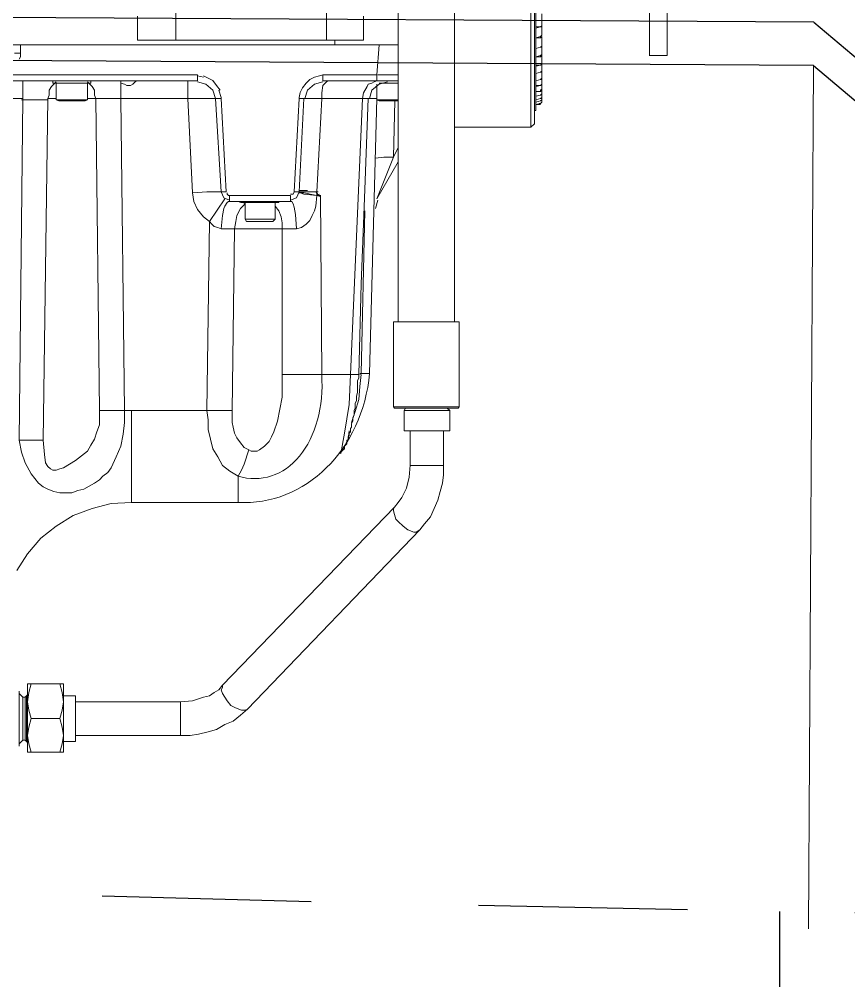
# Model space of a CAD drawing. Header units: inches. Extents: x 11 to 128, y 20 to 108.
# Drawn here: x 31.609 to 32.105, y 81.83 to 82.405 of the extents above; entities that cross this region are included whole.
import ezdxf

# ---------------------------------------------------------------- set-up
doc = ezdxf.new("R2010")
doc.units = ezdxf.units.IN
doc.header["$MEASUREMENT"] = 0
doc.linetypes.add('HIDDEN2', pattern=[0.1875, 0.125, -0.0625])
doc.layers.add('1', color=255, linetype='Continuous')
doc.layers.add('Floor', color=3, linetype='Continuous')
doc.layers.add('Dim', color=6, linetype='Continuous', lineweight=13)

# ---------------------------------------------------------------- blocks, each defined once
blk = doc.blocks.new('5')
at = {"layer": '1', "lineweight": 9}
for p, q in [((226.84724, -22.21017), (226.84724, -22.10285)), ((226.84916, -22.10287), (226.84916, -22.20827)), ((226.84979, -22.20127), (226.84979, -22.10287)), ((226.91013, -22.13397), (226.91013, -22.17209)), ((226.91013, -22.17208), (226.91013, -22.13397)), ((226.91964, -22.17208), (226.91964, -22.13397)), ((226.91964, -22.13397), (226.91964, -22.17209)), ((226.65865, -22.16381), (226.65865, -22.14859)), ((226.73865, -22.16381), (226.73865, -22.14859)), ((226.77675, -22.14794), (226.77675, -22.31365)), ((226.80659, -22.14794), (226.80659, -22.31365)), ((226.6383, -22.15112), (226.6383, -22.16381)), ((226.75833, -22.15112), (226.75833, -22.16381)), ((226.85297, -22.15619), (226.85297, -22.14985)), ((226.84979, -22.15747), (226.85233, -22.15682)), ((226.85233, -22.15682), (226.84979, -22.15682)), ((226.85297, -22.1562), (226.85233, -22.15683)), ((226.85233, -22.15683), (226.85233, -22.15683)), ((226.85233, -22.15683), (226.85233, -22.15683)), ((226.85233, -22.15683), (226.85297, -22.15683)), ((226.85233, -22.15683), (226.85233, -22.15683)), ((226.85297, -22.16127), (226.85297, -22.15619)), ((226.85297, -22.15683), (226.85297, -22.15619)), ((226.6383, -22.16381), (226.75833, -22.16381)), ((226.74309, -22.16382), (226.74309, -22.16637)), ((226.84979, -22.16255), (226.85233, -22.16192)), ((226.85233, -22.16255), (226.84979, -22.16255)), ((226.85233, -22.1619), (226.85297, -22.16127)), ((226.85233, -22.16191), (226.85233, -22.16191)), ((226.85233, -22.16192), (226.85233, -22.16255)), ((226.85233, -22.16255), (226.85297, -22.16192)), ((226.85233, -22.16255), (226.85233, -22.16255)), ((226.85297, -22.16191), (226.85297, -22.16701)), ((226.85297, -22.16191), (226.85297, -22.16191)), ((226.74309, -22.16637), (226.2052, -22.16637)), ((226.57607, -22.17079), (226.57607, -22.16637)), ((226.57607, -22.16637), (226.77675, -22.16637)), ((226.7666, -22.16636), (226.76531, -22.18224)), ((226.84979, -22.16825), (226.85233, -22.16764)), ((226.85233, -22.16764), (226.84979, -22.16825)), ((226.85297, -22.167), (226.85233, -22.16764)), ((226.85233, -22.16763), (226.85233, -22.16763)), ((226.85233, -22.16763), (226.85233, -22.16763)), ((226.85233, -22.16763), (226.85297, -22.16763)), ((226.85233, -22.16763), (226.85233, -22.16763)), ((226.85297, -22.16763), (226.85297, -22.167)), ((226.85297, -22.16701), (226.85297, -22.17142)), ((226.57607, -22.1708), (226.57288, -22.1708)), ((226.57542, -22.17397), (226.57607, -22.1727)), ((226.57607, -22.1727), (226.57607, -22.1708)), ((226.84979, -22.17271), (226.85233, -22.17207)), ((226.85233, -22.17271), (226.84979, -22.17271)), ((226.85297, -22.17142), (226.85233, -22.17207)), ((226.85233, -22.17207), (226.85233, -22.17271)), ((226.85233, -22.17271), (226.85297, -22.17207)), ((226.85233, -22.17208), (226.85233, -22.17208)), ((226.85233, -22.17271), (226.85233, -22.17271)), ((226.85297, -22.17142), (226.85297, -22.1765)), ((226.85297, -22.17207), (226.85297, -22.17142)), ((226.91964, -22.17208), (226.91012, -22.17208)), ((226.91012, -22.17208), (226.91964, -22.17208)), ((226.84979, -22.17778), (226.85233, -22.17715)), ((226.85233, -22.17715), (226.84979, -22.17715)), ((226.85233, -22.17714), (226.85297, -22.17651)), ((226.85297, -22.17651), (226.85233, -22.17714)), ((226.85233, -22.17714), (226.85233, -22.17714)), ((226.85233, -22.17714), (226.85233, -22.17714)), ((226.85233, -22.17714), (226.85233, -22.17714)), ((226.85297, -22.1765), (226.85297, -22.18033)), ((226.85297, -22.17651), (226.85297, -22.17651)), ((226.67006, -22.18224), (226.56909, -22.18224)), ((226.67006, -22.18225), (226.67006, -22.18541)), ((226.67324, -22.1835), (226.67007, -22.18287)), ((226.67577, -22.18414), (226.67325, -22.18287)), ((226.67831, -22.1854), (226.67577, -22.18414)), ((226.72977, -22.18477), (226.72787, -22.18666)), ((226.73231, -22.1835), (226.72977, -22.18477)), ((226.73485, -22.18287), (226.73231, -22.1835)), ((226.73675, -22.18224), (226.73485, -22.18287)), ((226.76531, -22.18224), (226.73675, -22.18224)), ((226.73675, -22.18541), (226.73675, -22.18225)), ((226.76531, -22.18541), (226.76531, -22.18225)), ((226.76596, -22.18224), (226.77674, -22.18224)), ((226.84979, -22.18158), (226.85233, -22.18095)), ((226.85233, -22.18095), (226.84979, -22.18158)), ((226.84979, -22.18541), (226.85233, -22.18478)), ((226.85233, -22.18478), (226.84979, -22.18541)), ((226.85297, -22.18033), (226.85233, -22.18095)), ((226.85233, -22.18095), (226.85233, -22.18095)), ((226.85233, -22.18095), (226.85233, -22.18095)), ((226.85233, -22.18095), (226.85297, -22.18095)), ((226.85233, -22.18095), (226.85233, -22.18095)), ((226.85297, -22.18414), (226.85233, -22.18478)), ((226.85233, -22.18477), (226.85233, -22.18477)), ((226.85233, -22.18477), (226.85233, -22.18477)), ((226.85233, -22.18477), (226.85297, -22.18477)), ((226.85233, -22.18477), (226.85233, -22.18477)), ((226.85297, -22.18033), (226.85297, -22.18415)), ((226.85297, -22.18095), (226.85297, -22.18034)), ((226.85297, -22.18477), (226.85297, -22.18414)), ((226.85297, -22.18414), (226.85297, -22.18414)), ((226.85297, -22.18415), (226.85297, -22.18668)), ((226.67006, -22.18541), (226.56909, -22.18541)), ((226.57734, -22.18541), (226.57734, -22.19494)), ((226.59257, -22.18859), (226.5913, -22.19048)), ((226.59385, -22.18732), (226.59257, -22.18859)), ((226.59321, -22.18541), (226.59258, -22.18541)), ((226.59321, -22.18541), (226.59321, -22.18667)), ((226.59321, -22.18541), (226.59321, -22.18541)), ((226.59321, -22.18667), (226.61353, -22.18667)), ((226.59512, -22.18604), (226.59385, -22.18732)), ((226.59512, -22.19557), (226.59512, -22.18667)), ((226.59512, -22.18667), (226.59512, -22.19557)), ((226.61163, -22.18604), (226.6129, -22.18732)), ((226.61163, -22.19557), (226.61163, -22.18667)), ((226.61163, -22.18667), (226.61163, -22.19557)), ((226.6129, -22.18732), (226.61419, -22.18859)), ((226.61353, -22.18667), (226.61353, -22.18541)), ((226.61353, -22.18541), (226.61353, -22.18541)), ((226.61419, -22.18541), (226.61353, -22.18541)), ((226.61419, -22.18859), (226.61544, -22.19048)), ((226.6294, -22.18541), (226.6294, -22.18667)), ((226.6294, -22.18667), (226.6294, -22.19494)), ((226.63131, -22.18731), (226.62941, -22.18667)), ((226.6326, -22.18794), (226.63131, -22.18731)), ((226.6345, -22.18794), (226.6326, -22.18794)), ((226.63577, -22.18731), (226.6345, -22.18794)), ((226.63704, -22.18604), (226.63577, -22.18731)), ((226.63766, -22.18541), (226.63704, -22.18604)), ((226.66498, -22.18541), (226.66498, -22.19494)), ((226.67452, -22.18731), (226.67006, -22.18604)), ((226.67831, -22.19049), (226.67452, -22.18731)), ((226.68023, -22.18793), (226.67831, -22.1854)), ((226.68213, -22.19048), (226.68023, -22.18793)), ((226.72595, -22.18922), (226.72468, -22.19177)), ((226.72787, -22.18666), (226.72595, -22.18922)), ((226.73231, -22.18732), (226.72849, -22.19048)), ((226.73675, -22.18604), (226.73231, -22.18732)), ((226.73611, -22.19178), (226.73676, -22.18794)), ((226.77675, -22.18541), (226.73675, -22.18541)), ((226.73676, -22.18794), (226.73866, -22.18604)), ((226.73866, -22.18604), (226.7393, -22.18541)), ((226.7393, -22.18541), (226.73993, -22.18541)), ((226.76025, -22.18857), (226.75833, -22.19178)), ((226.76085, -22.18731), (226.76025, -22.18857)), ((226.76277, -22.18668), (226.76085, -22.18731)), ((226.76404, -22.18604), (226.76277, -22.18668)), ((226.7666, -22.18732), (226.76278, -22.19048)), ((226.76531, -22.18541), (226.76404, -22.18604)), ((226.76531, -22.19557), (226.76531, -22.18731)), ((226.76531, -22.18731), (226.76531, -22.19557)), ((226.76659, -22.18541), (226.76597, -22.18541)), ((226.76659, -22.18667), (226.77675, -22.18667)), ((226.77104, -22.18604), (226.7666, -22.18732)), ((226.84979, -22.18858), (226.85233, -22.18795)), ((226.85233, -22.18795), (226.84979, -22.18795)), ((226.85233, -22.18794), (226.85297, -22.18731)), ((226.85297, -22.18731), (226.85233, -22.18794)), ((226.85233, -22.18794), (226.85233, -22.18794)), ((226.85233, -22.18794), (226.85233, -22.18794)), ((226.85233, -22.18794), (226.85233, -22.18794)), ((226.85297, -22.18987), (226.85233, -22.19048)), ((226.85297, -22.18667), (226.85297, -22.18731)), ((226.85297, -22.18731), (226.85297, -22.18986)), ((226.85297, -22.18731), (226.85297, -22.18731)), ((226.85297, -22.18986), (226.85297, -22.19239)), ((226.57734, -22.19494), (226.56971, -22.19494)), ((226.57542, -22.37655), (226.57734, -22.19494)), ((226.59068, -22.19494), (226.58812, -22.37655)), ((226.5913, -22.19303), (226.59068, -22.19493)), ((226.59512, -22.19494), (226.59068, -22.19494)), ((226.5913, -22.19048), (226.5913, -22.19303)), ((226.61607, -22.19494), (226.61163, -22.19494)), ((226.61544, -22.19048), (226.61544, -22.19303)), ((226.61544, -22.19303), (226.61607, -22.19493)), ((226.6294, -22.19494), (226.61606, -22.19494)), ((226.61799, -22.36067), (226.61607, -22.19494)), ((226.66498, -22.19494), (226.6294, -22.19494)), ((226.63132, -22.36067), (226.6294, -22.19494)), ((226.66752, -22.24505), (226.66498, -22.19494)), ((226.6796, -22.19494), (226.66499, -22.19494)), ((226.6796, -22.19494), (226.67831, -22.19049)), ((226.68275, -22.19494), (226.6796, -22.19494)), ((226.68276, -22.24444), (226.67961, -22.19494)), ((226.68276, -22.1943), (226.6815, -22.19049)), ((226.68531, -22.24444), (226.68275, -22.19494)), ((226.68276, -22.19494), (226.68276, -22.19431)), ((226.72405, -22.19494), (226.72152, -22.24444)), ((226.72468, -22.19177), (226.72405, -22.1943)), ((226.72405, -22.1943), (226.72405, -22.19493)), ((226.72657, -22.19494), (226.72405, -22.24444)), ((226.72657, -22.19494), (226.72405, -22.19494)), ((226.73612, -22.19494), (226.72657, -22.19494)), ((226.72849, -22.19048), (226.72721, -22.19493)), ((226.73611, -22.19494), (226.73357, -22.24444)), ((226.73611, -22.19494), (226.73611, -22.19178)), ((226.7577, -22.19494), (226.73611, -22.19494)), ((226.75135, -22.34162), (226.7577, -22.19494)), ((226.75833, -22.19178), (226.7577, -22.19494)), ((226.7577, -22.19494), (226.75962, -22.19494)), ((226.75898, -22.24318), (226.76085, -22.19493)), ((226.75962, -22.19494), (226.76025, -22.19494)), ((226.76025, -22.19494), (226.76085, -22.19494)), ((226.76531, -22.19494), (226.76087, -22.19494)), ((226.76278, -22.19048), (226.76151, -22.19493)), ((226.76151, -22.34096), (226.76531, -22.19494)), ((226.84979, -22.19111), (226.85233, -22.19111)), ((226.85233, -22.19111), (226.84979, -22.19111)), ((226.84979, -22.19367), (226.85233, -22.19302)), ((226.85233, -22.19302), (226.84979, -22.19367)), ((226.84979, -22.19557), (226.85233, -22.19494)), ((226.85233, -22.19494), (226.84979, -22.19557)), ((226.85233, -22.19111), (226.85297, -22.19048)), ((226.85233, -22.19048), (226.85233, -22.19111)), ((226.85233, -22.19111), (226.85233, -22.19111)), ((226.85233, -22.19111), (226.85233, -22.19111)), ((226.85233, -22.19303), (226.85297, -22.19239)), ((226.85297, -22.1924), (226.85233, -22.19303)), ((226.85233, -22.19303), (226.85233, -22.19303)), ((226.85233, -22.19303), (226.85233, -22.19303)), ((226.85233, -22.19303), (226.85233, -22.19303)), ((226.85297, -22.1943), (226.85233, -22.19493)), ((226.85233, -22.19494), (226.85233, -22.19494)), ((226.85233, -22.19494), (226.85233, -22.19494)), ((226.85233, -22.19494), (226.85297, -22.19494)), ((226.85233, -22.19494), (226.85233, -22.19494)), ((226.85297, -22.19239), (226.85297, -22.19431)), ((226.85297, -22.1924), (226.85297, -22.1924)), ((226.85297, -22.1943), (226.85297, -22.1943)), ((226.85297, -22.19431), (226.85297, -22.19558)), ((226.59067, -22.19557), (226.57671, -22.19557)), ((226.59639, -22.19619), (226.59512, -22.19556)), ((226.61163, -22.19557), (226.59512, -22.19557)), ((226.61036, -22.19619), (226.59639, -22.19619)), ((226.61163, -22.19556), (226.61036, -22.19619)), ((226.76659, -22.19619), (226.7653, -22.19556)), ((226.77675, -22.19557), (226.76531, -22.19557)), ((226.77675, -22.19619), (226.7666, -22.19619)), ((226.77421, -22.22604), (226.77486, -22.19619)), ((226.84979, -22.19682), (226.85233, -22.19619)), ((226.85233, -22.19619), (226.84979, -22.19682)), ((226.84979, -22.19811), (226.85233, -22.19748)), ((226.85233, -22.19811), (226.84979, -22.19811)), ((226.85169, -22.19747), (226.85233, -22.19747)), ((226.85297, -22.19557), (226.85233, -22.1962)), ((226.85233, -22.19619), (226.85233, -22.19619)), ((226.85233, -22.19619), (226.85233, -22.19619)), ((226.85297, -22.19682), (226.85233, -22.19748)), ((226.85297, -22.19683), (226.85233, -22.19748)), ((226.85233, -22.19747), (226.85233, -22.19747)), ((226.85297, -22.19558), (226.85297, -22.19619)), ((226.85297, -22.19619), (226.85297, -22.19683)), ((226.84916, -22.20127), (226.84979, -22.20127)), ((226.80659, -22.21017), (226.84724, -22.21017)), ((226.84916, -22.20827), (226.84724, -22.21017)), ((226.77675, -22.22095), (226.77421, -22.22603)), ((226.76468, -22.22667), (226.76914, -22.22604)), ((226.76531, -22.24825), (226.77421, -22.22604)), ((226.77675, -22.22859), (226.76531, -22.24826)), ((226.76914, -22.22604), (226.77422, -22.22604)), ((226.66752, -22.24505), (226.67513, -22.24444)), ((226.66817, -22.24954), (226.66752, -22.24505)), ((226.67513, -22.24444), (226.68276, -22.24444)), ((226.68403, -22.2476), (226.68276, -22.24444)), ((226.68276, -22.24444), (226.68532, -22.24444)), ((226.68595, -22.24572), (226.68595, -22.24505)), ((226.68658, -22.24635), (226.68595, -22.24572)), ((226.6872, -22.24635), (226.68658, -22.24635)), ((226.6872, -22.24954), (226.6872, -22.24636)), ((226.7196, -22.24635), (226.68721, -22.24635)), ((226.72023, -22.24572), (226.7196, -22.24572)), ((226.7196, -22.24636), (226.7196, -22.24954)), ((226.72087, -22.24572), (226.72023, -22.24572)), ((226.72152, -22.24444), (226.72087, -22.24572)), ((226.72405, -22.24444), (226.72152, -22.24444)), ((226.72275, -22.2476), (226.72404, -22.24444)), ((226.72849, -22.2438), (226.72405, -22.2438)), ((226.72849, -22.24444), (226.72405, -22.24444)), ((226.72405, -22.24506), (226.72467, -22.24506)), ((226.72657, -22.24506), (226.72405, -22.24506)), ((226.72405, -22.24506), (226.72405, -22.24506)), ((226.72467, -22.24506), (226.72657, -22.24571)), ((226.73357, -22.24636), (226.72657, -22.24506)), ((226.72657, -22.24571), (226.73357, -22.24636)), ((226.73357, -22.24444), (226.7285, -22.24444)), ((226.7342, -22.24444), (226.72912, -22.24444)), ((226.73485, -22.24699), (226.73294, -22.24444)), ((226.73357, -22.24635), (226.73294, -22.25207)), ((226.73357, -22.24572), (226.73357, -22.24443)), ((226.73357, -22.24444), (226.73357, -22.24444)), ((226.73486, -22.24572), (226.73357, -22.24635)), ((226.73357, -22.24635), (226.73357, -22.24572)), ((226.73357, -22.24635), (226.73357, -22.24635)), ((226.73548, -22.24635), (226.73357, -22.24635)), ((226.73611, -22.34161), (226.73549, -22.24634)), ((226.75708, -22.29333), (226.75898, -22.24318)), ((226.67007, -22.25394), (226.66817, -22.24954)), ((226.68466, -22.24825), (226.67642, -22.26033)), ((226.6872, -22.24889), (226.68403, -22.2476)), ((226.68466, -22.25207), (226.68595, -22.25016)), ((226.68595, -22.25016), (226.68658, -22.24954)), ((226.68658, -22.24954), (226.6872, -22.24954)), ((226.70119, -22.24954), (226.68721, -22.24954)), ((226.68721, -22.24954), (226.7196, -22.24954)), ((226.69293, -22.25016), (226.69229, -22.24955)), ((226.69293, -22.24954), (226.69356, -22.25016)), ((226.69294, -22.25333), (226.69546, -22.25078)), ((226.69356, -22.24955), (226.69356, -22.25016)), ((226.69356, -22.25016), (226.71324, -22.25016)), ((226.69546, -22.25078), (226.69421, -22.25017)), ((226.69546, -22.25908), (226.69546, -22.25016)), ((226.69546, -22.25016), (226.69546, -22.25908)), ((226.70309, -22.24954), (226.70119, -22.24954)), ((226.70562, -22.24954), (226.70309, -22.24954)), ((226.7196, -22.24954), (226.70562, -22.24954)), ((226.71134, -22.25908), (226.71134, -22.25016)), ((226.71134, -22.25016), (226.71134, -22.25908)), ((226.71134, -22.25016), (226.71199, -22.25016)), ((226.71324, -22.24954), (226.71387, -22.24954)), ((226.71453, -22.24954), (226.71324, -22.24954)), ((226.71324, -22.25016), (226.71324, -22.24955)), ((226.7196, -22.24889), (226.72275, -22.2476)), ((226.7196, -22.24954), (226.72023, -22.24954)), ((226.72023, -22.24954), (226.72087, -22.25079)), ((226.72087, -22.25079), (226.72152, -22.25271)), ((226.76596, -22.24889), (226.76467, -22.25333)), ((226.67324, -22.25778), (226.67007, -22.25394)), ((226.68341, -22.25711), (226.68403, -22.25334)), ((226.68403, -22.25334), (226.68466, -22.25207)), ((226.69102, -22.25713), (226.69294, -22.25333)), ((226.71134, -22.25208), (226.71324, -22.25458)), ((226.71324, -22.25458), (226.71453, -22.25779)), ((226.72152, -22.25271), (226.72213, -22.2565)), ((226.72213, -22.2565), (226.72275, -22.26411)), ((226.73231, -22.2546), (226.73104, -22.25713)), ((226.73294, -22.25207), (226.73231, -22.2546)), ((226.75897, -22.25459), (226.75708, -22.34098)), ((226.67642, -22.26033), (226.67324, -22.25778)), ((226.67513, -22.36067), (226.67642, -22.26033)), ((226.67767, -22.26161), (226.67642, -22.26033)), ((226.67894, -22.26285), (226.67767, -22.26161)), ((226.68276, -22.26411), (226.68341, -22.25711)), ((226.68975, -22.26412), (226.6904, -22.26033)), ((226.6904, -22.26033), (226.69102, -22.25713)), ((226.71134, -22.25908), (226.69546, -22.25908)), ((226.69609, -22.26033), (226.69547, -22.25907)), ((226.71008, -22.26033), (226.6961, -22.26033)), ((226.71134, -22.25907), (226.71008, -22.26033)), ((226.71453, -22.25779), (226.71516, -22.26095)), ((226.71516, -22.26095), (226.71516, -22.26411)), ((226.72785, -22.26162), (226.72531, -22.26349)), ((226.72975, -22.2597), (226.72785, -22.26162)), ((226.73104, -22.25713), (226.72975, -22.2597)), ((226.68084, -22.26351), (226.67894, -22.26285)), ((226.68276, -22.26412), (226.68084, -22.26351)), ((226.68976, -22.26412), (226.68276, -22.26412)), ((226.68849, -22.36067), (226.68976, -22.26412)), ((226.71516, -22.26412), (226.68976, -22.26412)), ((226.72276, -22.26412), (226.71515, -22.26412)), ((226.71516, -22.34161), (226.71516, -22.26412)), ((226.72531, -22.26349), (226.72277, -22.26412)), ((226.75581, -22.34161), (226.75708, -22.29333)), ((226.80914, -22.31365), (226.7742, -22.31365)), ((226.77421, -22.35876), (226.77421, -22.31364)), ((226.77485, -22.31365), (226.77421, -22.31365)), ((226.80851, -22.31365), (226.77485, -22.31365)), ((226.80914, -22.31365), (226.80851, -22.31365)), ((226.80914, -22.31364), (226.80914, -22.35876)), ((226.71515, -22.34161), (226.71515, -22.34798)), ((226.73611, -22.34161), (226.71516, -22.34161)), ((226.73611, -22.34162), (226.75135, -22.34162)), ((226.75134, -22.34161), (226.75072, -22.3575)), ((226.75135, -22.34161), (226.75581, -22.34161)), ((226.7558, -22.34349), (226.7558, -22.34161)), ((226.75643, -22.34797), (226.75708, -22.34161)), ((226.75644, -22.34161), (226.75644, -22.34097)), ((226.75644, -22.34097), (226.75962, -22.34097)), ((226.75962, -22.34097), (226.76152, -22.34097)), ((226.71515, -22.34798), (226.71515, -22.35365)), ((226.75515, -22.34666), (226.75515, -22.34481)), ((226.75515, -22.34797), (226.75515, -22.34666)), ((226.75515, -22.34984), (226.75515, -22.34797)), ((226.75516, -22.3448), (226.7558, -22.34349)), ((226.75581, -22.35495), (226.75643, -22.34797)), ((226.71515, -22.35365), (226.71388, -22.36001)), ((226.75453, -22.35303), (226.75515, -22.35115)), ((226.75453, -22.35433), (226.75453, -22.35303)), ((226.75515, -22.35115), (226.75515, -22.34984)), ((226.75072, -22.3575), (226.74819, -22.37272)), ((226.75388, -22.35684), (226.75453, -22.35558)), ((226.75388, -22.35811), (226.75388, -22.35684)), ((226.75388, -22.35939), (226.75388, -22.35811)), ((226.75389, -22.3613), (226.75581, -22.35495)), ((226.75453, -22.35558), (226.75453, -22.35433)), ((226.80914, -22.35876), (226.7742, -22.35876)), ((226.77485, -22.35939), (226.77421, -22.35876)), ((226.80914, -22.35876), (226.80851, -22.35939)), ((226.61798, -22.36067), (226.63132, -22.36067)), ((226.61799, -22.36447), (226.61799, -22.36067)), ((226.63513, -22.36067), (226.63131, -22.36067)), ((226.63132, -22.36703), (226.63132, -22.36067)), ((226.63513, -22.40955), (226.63513, -22.36067)), ((226.63513, -22.36067), (226.67513, -22.36067)), ((226.67513, -22.36067), (226.68849, -22.36067)), ((226.67514, -22.36067), (226.67576, -22.36573)), ((226.68849, -22.36703), (226.68849, -22.36067)), ((226.71388, -22.36001), (226.71261, -22.36638)), ((226.75197, -22.36703), (226.75389, -22.3613)), ((226.75263, -22.36447), (226.75326, -22.36319)), ((226.75326, -22.36066), (226.75388, -22.35939)), ((226.75326, -22.36194), (226.75326, -22.36066)), ((226.75326, -22.36319), (226.75326, -22.36194)), ((226.80851, -22.35939), (226.77485, -22.35939)), ((226.78057, -22.35939), (226.77993, -22.36068)), ((226.77993, -22.36066), (226.77993, -22.37146)), ((226.80407, -22.36067), (226.77993, -22.36067)), ((226.80278, -22.35939), (226.80407, -22.36068)), ((226.80407, -22.37146), (226.80407, -22.36066)), ((226.61672, -22.3721), (226.61799, -22.36828)), ((226.61799, -22.36828), (226.61799, -22.36447)), ((226.63069, -22.37336), (226.63132, -22.36703)), ((226.67576, -22.36573), (226.67576, -22.37081)), ((226.68909, -22.36954), (226.68849, -22.36703)), ((226.71261, -22.36638), (226.71071, -22.37209)), ((226.75197, -22.36764), (226.75263, -22.36638)), ((226.75197, -22.36828), (226.75197, -22.36764)), ((226.75197, -22.36954), (226.75197, -22.36828)), ((226.75263, -22.36574), (226.75263, -22.36447)), ((226.75263, -22.36637), (226.75263, -22.36574)), ((226.61544, -22.37589), (226.61672, -22.3721)), ((226.6294, -22.3797), (226.63069, -22.37336)), ((226.67576, -22.37081), (226.67705, -22.37591)), ((226.68976, -22.3727), (226.68909, -22.36954)), ((226.69101, -22.37525), (226.68976, -22.3727)), ((226.71071, -22.37209), (226.70942, -22.37464)), ((226.74819, -22.37272), (226.74628, -22.38351)), ((226.75071, -22.37146), (226.75009, -22.3759)), ((226.75009, -22.37464), (226.75072, -22.37401)), ((226.75072, -22.3727), (226.75134, -22.37209)), ((226.75072, -22.37336), (226.75072, -22.3727)), ((226.75072, -22.37401), (226.75072, -22.37336)), ((226.75134, -22.3702), (226.75197, -22.36954)), ((226.75134, -22.37146), (226.75134, -22.3702)), ((226.75134, -22.37209), (226.75134, -22.37146)), ((226.77993, -22.37146), (226.80407, -22.37146)), ((226.7831, -22.37146), (226.7831, -22.38986)), ((226.80088, -22.38986), (226.80088, -22.37146)), ((226.58813, -22.37654), (226.57543, -22.37654)), ((226.57543, -22.37654), (226.5767, -22.38289)), ((226.58812, -22.37655), (226.58878, -22.38418)), ((226.61163, -22.38224), (226.61353, -22.37908)), ((226.61353, -22.37908), (226.61544, -22.37589)), ((226.67705, -22.37591), (226.67831, -22.38101)), ((226.69293, -22.37783), (226.69101, -22.37525)), ((226.69482, -22.38036), (226.69293, -22.37783)), ((226.70817, -22.37717), (226.70562, -22.3797)), ((226.70942, -22.37464), (226.70817, -22.37717)), ((226.75009, -22.3759), (226.74819, -22.37972)), ((226.74819, -22.3797), (226.74881, -22.37907)), ((226.74881, -22.37907), (226.74944, -22.37846)), ((226.74944, -22.37717), (226.74944, -22.37654)), ((226.74944, -22.37782), (226.74944, -22.37717)), ((226.74944, -22.37846), (226.74944, -22.37782)), ((226.74945, -22.37654), (226.75009, -22.37654)), ((226.75009, -22.37525), (226.75009, -22.37464)), ((226.75009, -22.37591), (226.75009, -22.37525)), ((226.75009, -22.37654), (226.75009, -22.37591)), ((226.5767, -22.38289), (226.57862, -22.3886)), ((226.58878, -22.38418), (226.58941, -22.3886)), ((226.60844, -22.38479), (226.61163, -22.38224)), ((226.62688, -22.38542), (226.6294, -22.3797)), ((226.67831, -22.38101), (226.68085, -22.38542)), ((226.69739, -22.38162), (226.69482, -22.38036)), ((226.69738, -22.38163), (226.69484, -22.38924)), ((226.69864, -22.38225), (226.69739, -22.38162)), ((226.70054, -22.38225), (226.69864, -22.38225)), ((226.70183, -22.38225), (226.70054, -22.38225)), ((226.7031, -22.38162), (226.70183, -22.38225)), ((226.70562, -22.3797), (226.7031, -22.38162)), ((226.74564, -22.38352), (226.74818, -22.3797)), ((226.74627, -22.38289), (226.7469, -22.38223)), ((226.74627, -22.38352), (226.74627, -22.38289)), ((226.7469, -22.38223), (226.74752, -22.38162)), ((226.74752, -22.38162), (226.74819, -22.38101)), ((226.74819, -22.38101), (226.74819, -22.3797)), ((226.57862, -22.3886), (226.58179, -22.39433)), ((226.58941, -22.3886), (226.59068, -22.39052)), ((226.59893, -22.39116), (226.6021, -22.38924)), ((226.6021, -22.38924), (226.60529, -22.38734)), ((226.60529, -22.38734), (226.60844, -22.38479)), ((226.62433, -22.39115), (226.62688, -22.38542)), ((226.68085, -22.38542), (226.68341, -22.38987)), ((226.69484, -22.38924), (226.69356, -22.39242)), ((226.58179, -22.39433), (226.58369, -22.39688)), ((226.59068, -22.39052), (226.59195, -22.39177)), ((226.59195, -22.39177), (226.5932, -22.39242)), ((226.5932, -22.39242), (226.59512, -22.39242)), ((226.59512, -22.39242), (226.59702, -22.39177)), ((226.59702, -22.39177), (226.59893, -22.39116)), ((226.61989, -22.39558), (226.62244, -22.3937)), ((226.62244, -22.3937), (226.62433, -22.39115)), ((226.68341, -22.38987), (226.68721, -22.39303)), ((226.68721, -22.39303), (226.69165, -22.39558)), ((226.69356, -22.39242), (226.69165, -22.39558)), ((226.78248, -22.3962), (226.78311, -22.38985)), ((226.7831, -22.38986), (226.80088, -22.38986)), ((226.80088, -22.39494), (226.80088, -22.38986)), ((226.58369, -22.39688), (226.5856, -22.39939)), ((226.5856, -22.39939), (226.58813, -22.40129)), ((226.60974, -22.40255), (226.61543, -22.39939)), ((226.61543, -22.39939), (226.61798, -22.39749)), ((226.61798, -22.39749), (226.61989, -22.39558)), ((226.69165, -22.39558), (226.69165, -22.40956)), ((226.78121, -22.40195), (226.78248, -22.3962)), ((226.79898, -22.40384), (226.80026, -22.39939)), ((226.80026, -22.39939), (226.80088, -22.39494)), ((226.58813, -22.40129), (226.59067, -22.40255)), ((226.59067, -22.40255), (226.59386, -22.40384)), ((226.59386, -22.40384), (226.59703, -22.40447)), ((226.59703, -22.40447), (226.6002, -22.40447)), ((226.6002, -22.40447), (226.60338, -22.40447)), ((226.60338, -22.40447), (226.60655, -22.40323)), ((226.60655, -22.40323), (226.60974, -22.40255)), ((226.77865, -22.40703), (226.78121, -22.40195)), ((226.79773, -22.40828), (226.79898, -22.40384)), ((226.62433, -22.41019), (226.63513, -22.40956)), ((226.63513, -22.40956), (226.69164, -22.40956)), ((226.77485, -22.41209), (226.77675, -22.40956)), ((226.77675, -22.40956), (226.77865, -22.40703)), ((226.79582, -22.41273), (226.79773, -22.40828)), ((226.60402, -22.41654), (226.6142, -22.41272)), ((226.6142, -22.41272), (226.62433, -22.41019)), ((226.68342, -22.50671), (226.77485, -22.4121)), ((226.77421, -22.41272), (226.77485, -22.41209)), ((226.77421, -22.41399), (226.77421, -22.41272)), ((226.77485, -22.41591), (226.77421, -22.41399)), ((226.79392, -22.41716), (226.79582, -22.41273)), ((226.59512, -22.42227), (226.60402, -22.41654)), ((226.77548, -22.41844), (226.77485, -22.41591)), ((226.77675, -22.4197), (226.77548, -22.41844)), ((226.77929, -22.42225), (226.77675, -22.4197)), ((226.79073, -22.42099), (226.79392, -22.41716)), ((226.58687, -22.4286), (226.59512, -22.42227)), ((226.69675, -22.51943), (226.78818, -22.42415)), ((226.78182, -22.42415), (226.77929, -22.42225)), ((226.78501, -22.42544), (226.78182, -22.42415)), ((226.78819, -22.42415), (226.7863, -22.42544)), ((226.78819, -22.42416), (226.79073, -22.42099)), ((226.57987, -22.43688), (226.58687, -22.4286)), ((226.7863, -22.42544), (226.78501, -22.42544)), ((226.57417, -22.44573), (226.57987, -22.43688)), ((226.57987, -22.50606), (226.57987, -22.54228)), ((226.57987, -22.50607), (226.59893, -22.50607)), ((226.58178, -22.50607), (226.58051, -22.51052)), ((226.5983, -22.51052), (226.59702, -22.50607)), ((226.59893, -22.54228), (226.59893, -22.50606)), ((226.68342, -22.5067), (226.6815, -22.50923)), ((226.68342, -22.50799), (226.68342, -22.50671)), ((226.57543, -22.53911), (226.57543, -22.50987)), ((226.57543, -22.51115), (226.57735, -22.51307)), ((226.57987, -22.51176), (226.57862, -22.51307)), ((226.58051, -22.51052), (226.57987, -22.5156)), ((226.59894, -22.5156), (226.5983, -22.51052)), ((226.67896, -22.51052), (226.67643, -22.51242)), ((226.6815, -22.50923), (226.67896, -22.51052)), ((226.68275, -22.50924), (226.68342, -22.50799)), ((226.68342, -22.51115), (226.68275, -22.50924)), ((226.68465, -22.51307), (226.68342, -22.51115)), ((226.57861, -22.51307), (226.57734, -22.51307)), ((226.57734, -22.51307), (226.57734, -22.53594)), ((226.57862, -22.51307), (226.57862, -22.53594)), ((226.57987, -22.51241), (226.57925, -22.51241)), ((226.57925, -22.53658), (226.57925, -22.51242)), ((226.57987, -22.5156), (226.58051, -22.52005)), ((226.5983, -22.52005), (226.59894, -22.5156)), ((226.59893, -22.51241), (226.60529, -22.51241)), ((226.60529, -22.53658), (226.60529, -22.51242)), ((226.60529, -22.5156), (226.66118, -22.5156)), ((226.66751, -22.51497), (226.66117, -22.5156)), ((226.66117, -22.5156), (226.66117, -22.53339)), ((226.67324, -22.51307), (226.66751, -22.51497)), ((226.67643, -22.51242), (226.67324, -22.51307)), ((226.68594, -22.51497), (226.68465, -22.51307)), ((226.68594, -22.51496), (226.68784, -22.51751)), ((226.58051, -22.52005), (226.58178, -22.52447)), ((226.59702, -22.52447), (226.5983, -22.52005)), ((226.68784, -22.51751), (226.69038, -22.51878)), ((226.69038, -22.51878), (226.69357, -22.52004)), ((226.69294, -22.52259), (226.69676, -22.51943)), ((226.69357, -22.52004), (226.69547, -22.52004)), ((226.69547, -22.52004), (226.69674, -22.51943)), ((226.58052, -22.52896), (226.58179, -22.52447)), ((226.58178, -22.52447), (226.59702, -22.52447)), ((226.59829, -22.52896), (226.59701, -22.52447)), ((226.68465, -22.52767), (226.68911, -22.52578)), ((226.68911, -22.52578), (226.69294, -22.52259)), ((226.57987, -22.53339), (226.58052, -22.52896)), ((226.59893, -22.53339), (226.59829, -22.52896)), ((226.6707, -22.53275), (226.67577, -22.53145)), ((226.67577, -22.53145), (226.68023, -22.53022)), ((226.68023, -22.53022), (226.68465, -22.52767)), ((226.57543, -22.53781), (226.57735, -22.53594)), ((226.57734, -22.53594), (226.57862, -22.53594)), ((226.57862, -22.53594), (226.57987, -22.5372)), ((226.57987, -22.53658), (226.57925, -22.53658)), ((226.58051, -22.53781), (226.57987, -22.53338)), ((226.5983, -22.53781), (226.59894, -22.53338)), ((226.59893, -22.53658), (226.60529, -22.53658)), ((226.60529, -22.53339), (226.66118, -22.53339)), ((226.66117, -22.53339), (226.66624, -22.53339)), ((226.66624, -22.53339), (226.6707, -22.53275)), ((226.57987, -22.54228), (226.59893, -22.54228)), ((226.58178, -22.54228), (226.58051, -22.53781)), ((226.59702, -22.54228), (226.5983, -22.53781))]:
    blk.add_line(p, q, dxfattribs=at)
for centre, major_axis, ratio, start_param, end_param in [((226.69503, -22.33321), (0, 0.07645), 0.874097, 3.090818, 4.610866), ((226.69487, -22.33892), (-0.01101, 0.05749), 0.694317, 2.794618, 4.534035)]:
    blk.add_ellipse(centre, major_axis=major_axis, ratio=ratio, start_param=start_param, end_param=end_param, dxfattribs=at)

msp = doc.modelspace()

# ---------------------------------------------------------------- linework, layer by layer
for p, q in [((32.08368, 82.40354), (30.18663, 82.41472)), ((32.08368, 82.40354), (32.69919, 81.88265)), ((32.08342, 82.37773), (30.18636, 82.38892)), ((32.08353, 82.37773), (32.69904, 81.85685))]:
    msp.add_line(p, q)
msp.add_open_spline([(18.80527, 84.67695), (20.02879, 84.15716), (22.00001, 83.28056), (26.13586, 81.6811), (29.86669, 80.9072), (34.92488, 80.9072), (38.64477, 80.92251), (41.12414, 80.90707)], degree=3, knots=[0, 0, 0, 0, 3.550687, 7.088547, 10.454406, 13.763203, 20.376363, 20.376363, 20.376363, 20.376363])
msp.add_open_spline([(18.80527, 84.67695), (20.02879, 84.15716), (22.00001, 83.28056), (26.13586, 81.6811), (29.86669, 80.9072), (34.92488, 80.9072), (38.64477, 80.92251), (41.12414, 80.90707)], degree=3, knots=[0, 0, 0, 0, 3.550687, 7.088547, 10.454406, 13.763203, 20.376363, 20.376363, 20.376363, 20.376363])
at = {"linetype": 'HIDDEN2'}
msp.add_open_spline([(28.96957, 82.10618), (29.2842, 82.05802), (30.70752, 81.87713), (32.16465, 81.86324), (33.29784, 81.86345)], degree=3, knots=[9.608878, 9.608878, 9.608878, 9.608878, 10.454406, 13.444137, 13.444137, 13.444137, 13.444137], dxfattribs=at)
at = {"layer": 'Dim'}
msp.add_line((32.08043, 81.86156), (32.08347, 82.37773), dxfattribs=at)
at = {"layer": 'Floor'}
msp.add_line((32.06332, 80.91704), (32.06332, 81.87192), dxfattribs=at)

# ---------------------------------------------------------------- block references
at = {"layer": 'Dim', "xscale": 1.125, "yscale": 1.125, "zscale": 1.125}
msp.add_blockref('5', (-223.28855, 107.32721), dxfattribs=at)

doc.saveas('drawing.dxf')
